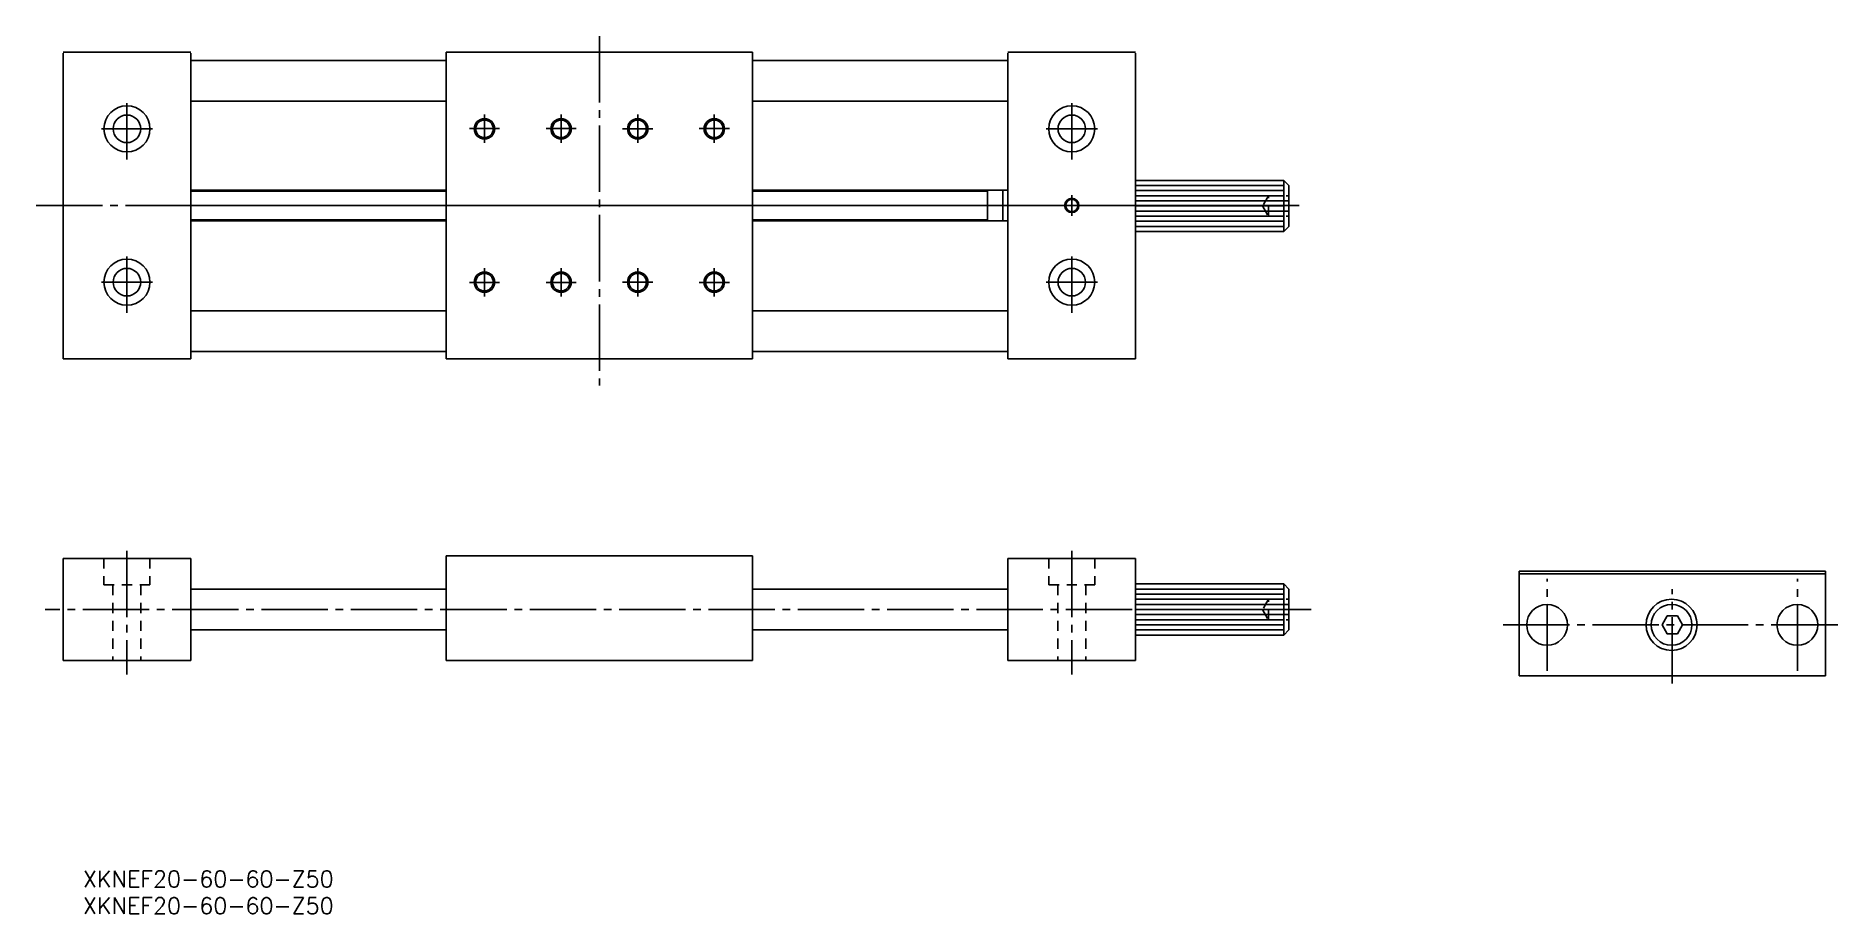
# Model space of a CAD drawing. Extents: x -15 to 338, y -3 to 169.
import ezdxf

# ---------------------------------------------------------------- set-up
doc = ezdxf.new("R2010")
doc.units = 0
doc.linetypes.add('CENTER', pattern=[17.5, 13, -1.5, 1.5, -1.5])
doc.linetypes.add('DASHED', pattern=[3.5, 2, -1.5])
doc.layers.get('0').update_dxf_attribs({"linetype": 'CONTINUOUS'})
doc.layers.add('CENTER', color=1, linetype='CENTER')
doc.styles.get("Standard").update_dxf_attribs({"font": 'txt.shx', "bigfont": 'extfont.shx'})

msp = doc.modelspace()

# ---------------------------------------------------------------- linework, layer by layer
at = {"color": 7, "linetype": 'CONTINUOUS'}
for p, q in [((15, 165.79), (-10, 165.79)), ((-10, 165.6), (-10, 105.79)), ((15, 165.6), (15, 105.79)), ((15, 164.19), (65, 164.19)), ((65, 165.79), (125, 165.79)), ((65, 165.79), (65, 105.79)), ((125, 165.79), (125, 105.79)), ((125, 164.19), (175, 164.19)), ((175, 165.79), (200, 165.79)), ((175, 165.6), (175, 105.79)), ((200, 165.6), (200, 105.79)), ((15, 156.19), (65, 156.19)), ((125, 156.19), (175, 156.19)), ((15, 138.79), (65, 138.79)), ((125, 138.79), (171, 138.79)), ((171, 138.79), (171, 132.79)), ((171, 138.79), (175, 138.79)), ((174, 138.79), (174, 132.79)), ((200, 140.7), (229, 140.7)), ((229, 140.7), (230, 139.7)), ((229, 140.7), (229, 130.7)), ((230, 139.7), (230, 131.7)), ((15, 132.8), (65, 132.8)), ((125, 132.79), (171, 132.79)), ((171, 132.79), (175, 132.79)), ((200, 130.7), (229, 130.7)), ((230, 131.7), (229, 130.7)), ((15, 115.21), (65, 115.21)), ((125, 115.21), (175, 115.21)), ((15, 107.21), (65, 107.21)), ((125, 107.21), (175, 107.21)), ((15, 105.79), (-10, 105.79)), ((65, 105.79), (125, 105.79)), ((175, 105.79), (200, 105.79)), ((125, 67.24), (65, 67.24)), ((65, 67.24), (65, 46.74)), ((125, 67.24), (125, 46.74)), ((15, 66.74), (-10, 66.74)), ((-10, 66.74), (-10, 46.74)), ((15, 66.74), (15, 46.74)), ((200, 66.74), (175, 66.74)), ((175, 66.74), (175, 46.74)), ((200, 66.74), (200, 46.74)), ((275.06, 64.24), (335.06, 64.24)), ((275.06, 43.74), (275.06, 64.24)), ((275.06, 63.74), (335.06, 63.74)), ((335.06, 43.74), (335.06, 64.24)), ((65, 60.74), (15, 60.74)), ((175, 60.74), (125, 60.74)), ((200, 61.74), (229, 61.74)), ((229, 61.74), (230, 60.74)), ((229, 61.74), (229, 51.74)), ((230, 60.74), (230, 52.74)), ((65, 52.74), (15, 52.74)), ((175, 52.74), (125, 52.74)), ((200, 51.74), (229, 51.74)), ((230, 52.74), (229, 51.74)), ((15, 46.74), (-10, 46.74)), ((125, 46.74), (65, 46.74)), ((200, 46.74), (175, 46.74)), ((275.06, 43.74), (335.06, 43.74))]:
    msp.add_line(p, q, dxfattribs=at)
at = {"color": 3, "linetype": 'CONTINUOUS'}
for p, q in [((15, 138.59), (65, 138.59)), ((125, 138.59), (171, 138.59)), ((200, 139.7), (229, 139.7)), ((200, 138.7), (229, 138.7)), ((200, 137.7), (229, 137.7)), ((200, 136.7), (229, 136.7)), ((200, 135.7), (229, 135.7)), ((200, 134.7), (229, 134.7)), ((15, 133), (65, 133)), ((125, 132.99), (171, 132.99)), ((200, 133.7), (229, 133.7)), ((200, 132.7), (229, 132.7)), ((200, 131.7), (229, 131.7)), ((200, 60.74), (229, 60.74)), ((200, 59.74), (229, 59.74)), ((200, 58.74), (229, 58.74)), ((200, 57.74), (229, 57.74)), ((200, 56.74), (229, 56.74)), ((200, 55.74), (229, 55.74)), ((200, 54.74), (229, 54.74)), ((200, 53.74), (229, 53.74)), ((200, 52.74), (229, 52.74))]:
    msp.add_line(p, q, dxfattribs=at)
at = {"color": 3, "linetype": 'DASHED'}
for p, q in [((226, 137.7), (224.85, 135.7)), ((224.85, 135.7), (226, 133.7)), ((226, 133.7), (226, 137.7)), ((226, 137.7), (230, 137.7)), ((230, 136.7), (226, 136.7)), ((230, 134.7), (226, 134.7)), ((226, 133.7), (230, 133.7)), ((-2, 66.74), (-2, 61.54)), ((7, 66.74), (7, 61.54)), ((183, 66.74), (183, 61.54)), ((192, 66.74), (192, 61.54)), ((7, 61.54), (-2, 61.54)), ((-0.25, 61.54), (-0.25, 46.74)), ((5.25, 61.54), (5.25, 46.74)), ((183, 61.54), (192, 61.54)), ((184.75, 61.54), (184.75, 46.74)), ((190.25, 61.54), (190.25, 46.74)), ((226, 58.74), (224.85, 56.74)), ((224.85, 56.74), (226, 54.74)), ((226, 54.74), (226, 58.74)), ((226, 58.74), (230, 58.74)), ((230, 57.74), (226, 57.74)), ((230, 55.74), (226, 55.74)), ((226, 54.74), (230, 54.74))]:
    msp.add_line(p, q, dxfattribs=at)
at = {"color": 3, "linetype": 'CONTINUOUS'}
msp.add_lwpolyline([(304.06, 55.48), (303.06, 53.74), (304.06, 52.01), (306.06, 52.01), (307.06, 53.74), (306.06, 55.48)], close=True, dxfattribs=at)
for centre, radius in [((2.5, 150.79), 4.5), ((72.5, 150.79), 2), ((72.5, 150.79), 2), ((87.5, 150.79), 2), ((87.5, 150.79), 2), ((102.5, 150.79), 2), ((102.5, 150.79), 2), ((117.5, 150.79), 2), ((117.5, 150.79), 2), ((187.5, 150.79), 4.5), ((187.5, 135.79), 1.4), ((187.5, 135.79), 1.4), ((2.5, 120.79), 4.5), ((187.5, 120.79), 4.5), ((72.5, 120.79), 2), ((72.5, 120.79), 2), ((87.5, 120.79), 2), ((87.5, 120.79), 2), ((102.5, 120.79), 2), ((102.5, 120.79), 2), ((117.5, 120.79), 2), ((117.5, 120.79), 2)]:
    msp.add_circle(centre, radius, dxfattribs=at)
at = {"color": 7, "linetype": 'CONTINUOUS'}
for centre, radius in [((2.5, 150.79), 2.7), ((72.5, 150.79), 1.71), ((72.5, 150.79), 1.71), ((87.5, 150.79), 1.71), ((87.5, 150.79), 1.71), ((102.5, 150.79), 1.71), ((102.5, 150.79), 1.71), ((117.5, 150.79), 1.71), ((117.5, 150.79), 1.71), ((187.5, 150.79), 2.7), ((187.5, 135.79), 1.2), ((187.5, 135.79), 1.2), ((2.5, 120.79), 2.7), ((72.5, 120.79), 1.71), ((72.5, 120.79), 1.71), ((87.5, 120.79), 1.71), ((87.5, 120.79), 1.71), ((102.5, 120.79), 1.71), ((102.5, 120.79), 1.71), ((117.5, 120.79), 1.71), ((117.5, 120.79), 1.71), ((187.5, 120.79), 2.7), ((280.56, 53.74), 4), ((304.93, 53.74), 5), ((304.93, 53.74), 4), ((329.56, 53.74), 4)]:
    msp.add_circle(centre, radius, dxfattribs=at)
at = {"layer": 'CENTER', "color": 1, "linetype": 'CENTER'}
for p, q in [((95, 168.93), (95, 100.56)), ((2.5, 155.79), (2.5, 144.79)), ((187.5, 155.79), (187.5, 144.79)), ((72.5, 153.6), (72.5, 148.07)), ((87.5, 153.6), (87.5, 148.07)), ((102.5, 153.6), (102.5, 148.07)), ((117.5, 153.6), (117.5, 148.07)), ((7.5, 150.79), (-2.5, 150.79)), ((69.55, 150.83), (75.46, 150.83)), ((84.55, 150.83), (90.46, 150.83)), ((99.55, 150.79), (105.46, 150.79)), ((114.55, 150.83), (120.46, 150.83)), ((182.5, 150.79), (192.5, 150.79)), ((187.5, 137.79), (187.5, 133.79)), ((-15.29, 135.79), (232.03, 135.79)), ((15, 135.79), (232.03, 135.79)), ((185.5, 135.79), (189.5, 135.79)), ((2.5, 125.79), (2.5, 114.79)), ((187.5, 125.79), (187.5, 114.79)), ((7.5, 120.79), (-2.5, 120.79)), ((69.55, 120.75), (75.46, 120.75)), ((72.5, 117.98), (72.5, 123.52)), ((84.55, 120.75), (90.46, 120.75)), ((87.5, 117.98), (87.5, 123.52)), ((99.55, 120.79), (105.46, 120.79)), ((102.5, 117.98), (102.5, 123.52)), ((114.55, 120.75), (120.46, 120.75)), ((117.5, 117.98), (117.5, 123.52)), ((182.5, 120.79), (192.5, 120.79)), ((2.5, 68.25), (2.5, 44.02)), ((187.5, 68.25), (187.5, 44.02)), ((280.56, 44.74), (280.56, 62.74)), ((305.06, 42.24), (305.06, 60.74)), ((329.56, 44.74), (329.56, 62.74)), ((234.35, 56.74), (-13.5, 56.74)), ((271.96, 53.74), (337.89, 53.74))]:
    msp.add_line(p, q, dxfattribs=at)

# ---------------------------------------------------------------- texts
at = {"color": 7, "linetype": 'CONTINUOUS'}
for p in [(-6.11, 2.4), (-6.11, -2.82)]:
    msp.add_text('XKNEF20-60-60-Z50', height=3.2, dxfattribs=at).set_placement(p)

doc.saveas('drawing.dxf')
